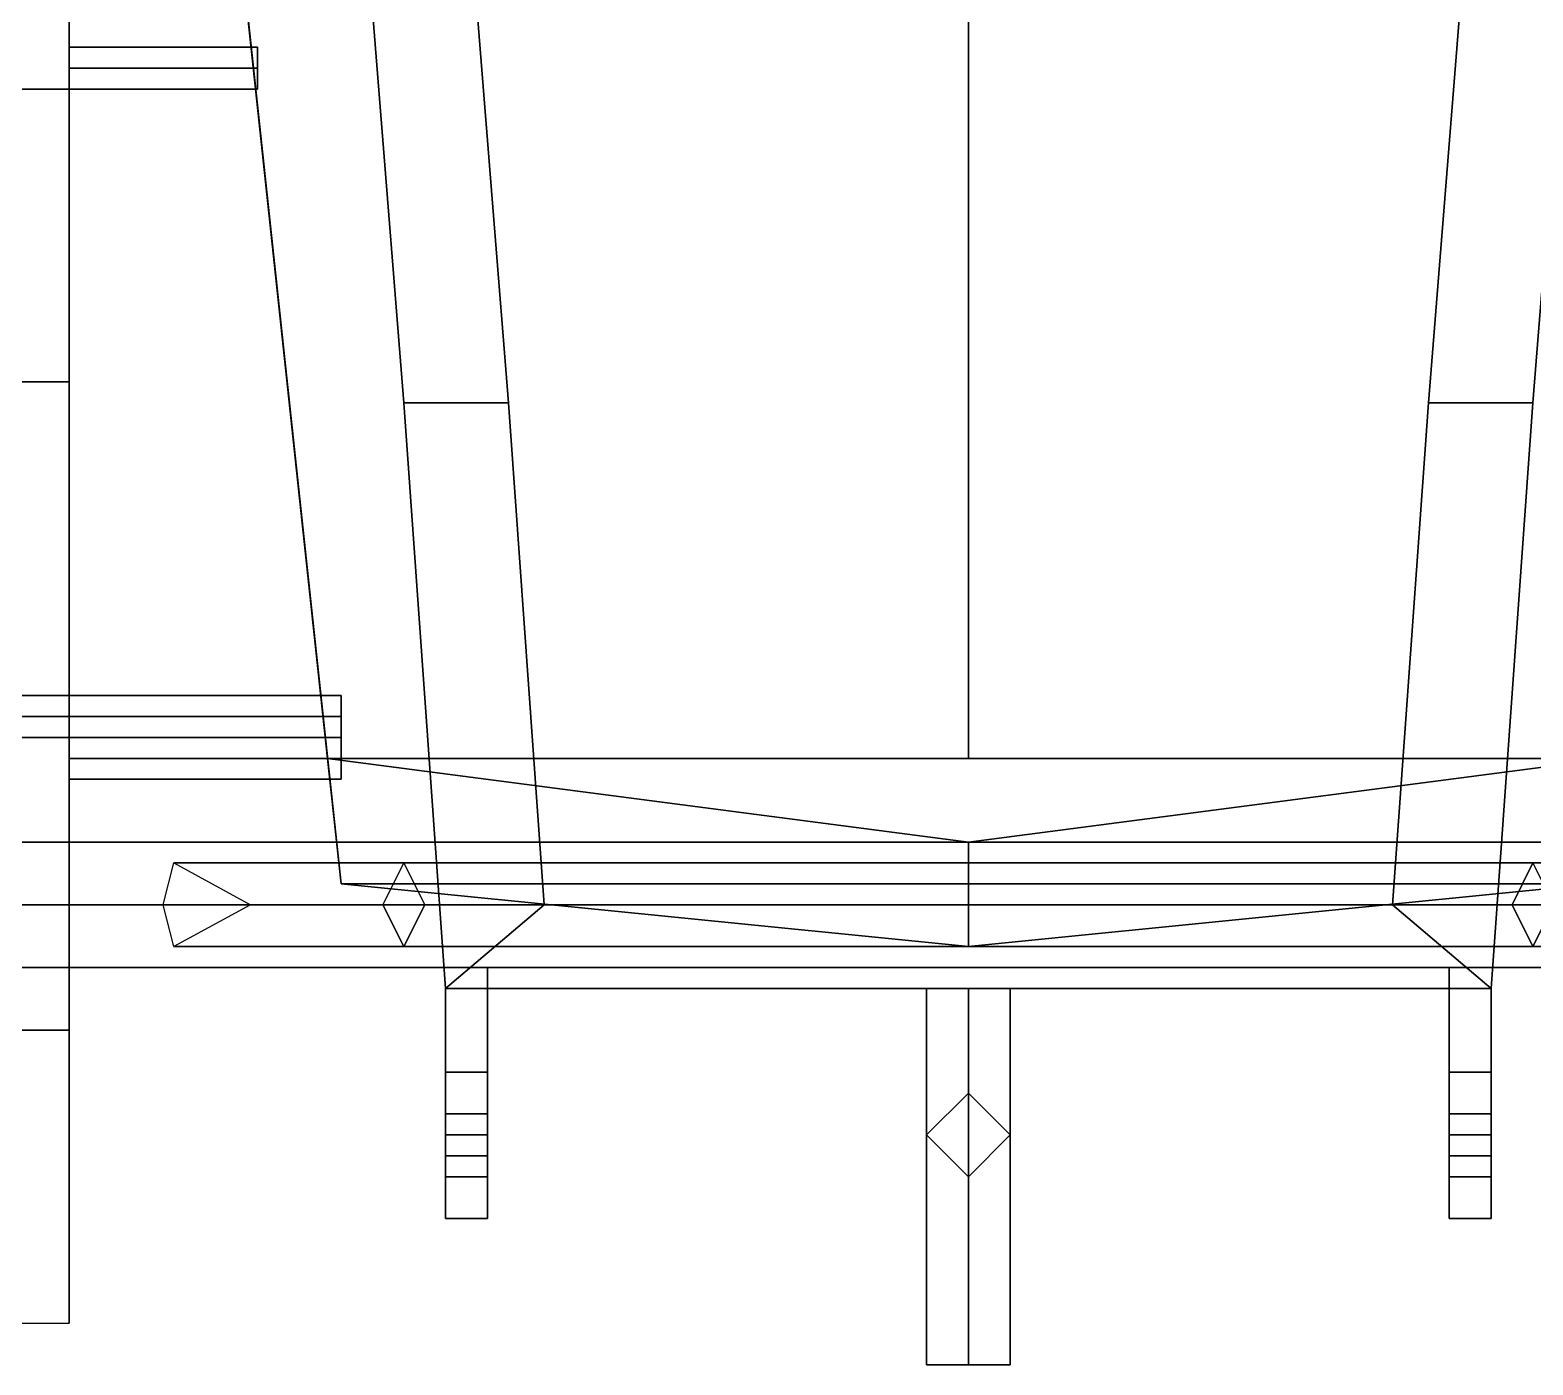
# Model space of a CAD drawing. Header units: millimetres. Extents: x -0.9 to 1, y -1.6 to 9.
# Drawn here: x -0.449 to 0.27, y -1.42 to -0.782 of the extents above; entities that cross this region are included whole.
import ezdxf

# ---------------------------------------------------------------- set-up
doc = ezdxf.new("R2010")
doc.units = ezdxf.units.MM
doc.layers.add('fenders', color=6, linetype='Continuous')
doc.layers.add('frame', color=5, linetype='Continuous')

msp = doc.modelspace()

# ---------------------------------------------------------------- linework, layer by layer
for points in [[(-0.5, 0.67, 0.6), (-0.3, -1.19, 0.56), (-0.3924731182795699, -0.3300000000000001, 0.66), (-0.4311827956989247, 0.02999999999999997, 0.66)], [(0.5, 0.67, 0.6), (0.3, -1.19, 0.56), (-0.3, -1.19, 0.56), (-0.5, 0.67, 0.6)], [(-0.4376344086021505, 0.09000000000000008, 1.12), (-0.3064516129032259, -1.13, 1.12), (-5.551115123125783e-17, -1.13, 1.13), (0, 0.15, 1.21)], [(-5.551115123125783e-17, -1.13, 1.13), (0.3064516129032258, -1.13, 1.12), (0.4376344086021505, 0.08999999999999997, 1.12), (0, 0.15, 1.21)], [(-0.4311827956989247, 0.02999999999999997, 0.96), (-0.3924731182795699, -0.33, 0.96), (-0.3064516129032259, -1.13, 1.12), (-0.4376344086021505, 0.09000000000000008, 1.12)], [(-0.3924731182795699, -0.33, 0.96), (-0.3924731182795699, -0.33, 0.66), (-0.3, -1.19, 0.56), (-0.3064516129032259, -1.13, 1.12)], [(-0.3064516129032259, -1.13, 1.12), (-0.3, -1.19, 0.56), (0, -1.22, 0.56), (0, -1.17, 1.12)], [(-0.3064516129032259, -1.13, 1.12), (0, -1.17, 1.12), (0.3064516129032258, -1.13, 1.12), (-0.3064516129032259, -1.13, 1.12)], [(-5.551115123125783e-17, -1.13, 1.13), (-0.3064516129032259, -1.13, 1.12), (0.3064516129032258, -1.13, 1.12), (-5.551115123125783e-17, -1.13, 1.13)], [(0, -1.17, 1.12), (0, -1.22, 0.56), (0.3, -1.19, 0.56), (0.3064516129032258, -1.13, 1.12)], [(-0.3, -1.19, 0.5599999999999999), (0.3, -1.19, 0.56), (0.3, -1.19, 0.5599999999999999), (0, -1.22, 0.56)]]:
    msp.add_3dface(points)
at = {"layer": 'fenders'}
for points in [[(-0.84, -0.6, 0.29), (-0.84, -0.81, 0.6299999999999999), (-0.4299999999999999, -0.81, 0.6299999999999999), (-0.4299999999999999, -0.6, 0.29)], [(-0.4299999999999999, -0.83, 0.6100000000000003), (-0.4299999999999999, -0.63, 0.2800000000000002), (-0.4299999999999999, -0.6, 0.29), (-0.4299999999999999, -0.81, 0.6299999999999999)], [(-0.34, -0.79, 0.59), (-0.34, -0.8, 0.58), (-0.4299999999999999, -0.8, 0.58), (-0.4299999999999999, -0.79, 0.59)], [(-0.34, -0.8, 0.6), (-0.34, -0.79, 0.59), (-0.4299999999999999, -0.79, 0.59), (-0.4299999999999999, -0.8, 0.6)], [(-0.34, -0.8, 0.58), (-0.34, -0.81, 0.59), (-0.4299999999999999, -0.81, 0.59), (-0.4299999999999999, -0.8, 0.58)], [(-0.34, -0.81, 0.59), (-0.34, -0.8, 0.6), (-0.4299999999999999, -0.8, 0.6), (-0.4299999999999999, -0.81, 0.59)], [(-0.84, -0.81, 0.6299999999999999), (-0.84, -0.9500000000000001, 0.7599999999999998), (-0.4299999999999999, -0.9500000000000001, 0.7599999999999998), (-0.4299999999999999, -0.81, 0.6299999999999999)], [(-0.4299999999999999, -0.97, 0.7300000000000004), (-0.4299999999999999, -0.8300000000000001, 0.6100000000000003), (-0.4299999999999999, -0.81, 0.6299999999999999), (-0.4299999999999999, -0.9500000000000001, 0.7599999999999998)], [(-0.84, -0.9500000000000001, 0.7599999999999998), (-0.84, -1.1, 0.8300000000000001), (-0.4299999999999999, -1.1, 0.8300000000000001), (-0.4299999999999999, -0.9500000000000001, 0.7599999999999998)], [(-0.4299999999999999, -1.1, 0.79), (-0.4299999999999999, -0.97, 0.7300000000000004), (-0.4299999999999999, -0.9500000000000001, 0.7599999999999998), (-0.4299999999999999, -1.1, 0.8300000000000001)], [(-0.84, -1.1, 0.8300000000000001), (-0.84, -1.26, 0.8300000000000001), (-0.4299999999999999, -1.26, 0.8300000000000001), (-0.4299999999999999, -1.1, 0.8300000000000001)], [(-0.3, -1.11, 0.99), (-0.3, -1.1, 0.98), (-0.54, -1.1, 0.8300000000000002), (-0.55, -1.11, 0.8300000000000002)], [(-0.3, -1.1, 0.98), (-0.3, -1.11, 0.97), (-0.53, -1.11, 0.8300000000000002), (-0.54, -1.1, 0.8300000000000002)], [(-0.4299999999999999, -1.26, 0.79), (-0.4299999999999999, -1.100000000000001, 0.79), (-0.4299999999999999, -1.100000000000001, 0.8300000000000001), (-0.4299999999999999, -1.26, 0.8300000000000001)], [(-0.3, -1.12, 0.98), (-0.3, -1.11, 0.99), (-0.55, -1.11, 0.8300000000000002), (-0.54, -1.12, 0.8300000000000002)], [(-0.3, -1.11, 0.97), (-0.3, -1.12, 0.98), (-0.54, -1.12, 0.8300000000000002), (-0.53, -1.11, 0.8300000000000002)], [(-0.3, -1.13, 0.8300000000000001), (-0.3, -1.12, 0.8200000000000001), (-0.4299999999999999, -1.12, 0.8200000000000001), (-0.4299999999999999, -1.13, 0.8300000000000001)], [(-0.3, -1.12, 0.8200000000000001), (-0.3, -1.13, 0.81), (-0.4299999999999999, -1.13, 0.81), (-0.4299999999999999, -1.12, 0.8200000000000001)], [(-0.3, -1.14, 0.8200000000000001), (-0.3, -1.13, 0.8300000000000001), (-0.4299999999999999, -1.13, 0.8300000000000001), (-0.4299999999999999, -1.14, 0.8200000000000001)], [(-0.3, -1.13, 0.81), (-0.3, -1.14, 0.8200000000000001), (-0.4299999999999999, -1.14, 0.8200000000000001), (-0.4299999999999999, -1.13, 0.81)], [(-0.84, -1.26, 0.8300000000000001), (-0.84, -1.4, 0.79), (-0.4299999999999999, -1.4, 0.79), (-0.4299999999999999, -1.26, 0.8300000000000001)], [(-0.4299999999999999, -1.39, 0.75), (-0.4299999999999999, -1.260000000000001, 0.79), (-0.4299999999999999, -1.260000000000001, 0.8300000000000001), (-0.4299999999999999, -1.4, 0.79)]]:
    msp.add_3dface(points, dxfattribs=at)
at = {"layer": 'frame'}
for points in [[(-0.37, 0.2899999999999987, 0.5900000000000003), (-0.27, -0.9600000000000009, 0.56), (-0.22, -0.9600000000000009, 0.56), (-0.32, 0.2899999999999987, 0.5900000000000003)], [(-0.37, 0.29, 0.4700000000000002), (-0.27, -0.96, 0.4500000000000002), (-0.27, -0.9600000000000009, 0.56), (-0.37, 0.2899999999999987, 0.5900000000000003)], [(-0.32, 0.29, 0.4700000000000002), (-0.22, -0.96, 0.4500000000000002), (-0.27, -0.96, 0.4500000000000002), (-0.37, 0.29, 0.4700000000000002)], [(-0.22, -0.9600000000000009, 0.56), (-0.22, -0.96, 0.4500000000000002), (-0.32, 0.29, 0.4700000000000002), (-0.32, 0.2899999999999987, 0.5900000000000003)], [(0.32, 0.29, 0.4700000000000002), (0.22, -0.96, 0.4500000000000002), (0.22, -0.96, 0.56), (0.32, 0.2899999999999987, 0.5900000000000003)], [(0.37, 0.29, 0.4700000000000002), (0.2700000000000001, -0.96, 0.4500000000000002), (0.22, -0.96, 0.4500000000000002), (0.32, 0.29, 0.4700000000000002)], [(0.32, 0.2899999999999987, 0.5900000000000003), (0.22, -0.96, 0.56), (0.2700000000000001, -0.96, 0.56), (0.37, 0.2899999999999987, 0.5900000000000003)], [(-0.27, -0.9600000000000009, 0.56), (-0.2499999999999999, -1.24, 0.56), (-0.2028571428571428, -1.2, 0.56), (-0.22, -0.9600000000000009, 0.56)], [(-0.27, -0.96, 0.4500000000000002), (-0.2499999999999999, -1.24, 0.5), (-0.2499999999999999, -1.24, 0.56), (-0.27, -0.9600000000000009, 0.56)], [(-0.22, -0.96, 0.4500000000000002), (-0.2028571428571428, -1.2, 0.4928571428571429), (-0.2499999999999999, -1.24, 0.5), (-0.27, -0.96, 0.4500000000000002)], [(-0.2028571428571428, -1.2, 0.56), (-0.2028571428571428, -1.2, 0.4928571428571429), (-0.22, -0.96, 0.4500000000000002), (-0.22, -0.9600000000000009, 0.56)], [(0.22, -0.9600000000000013, 0.56), (0.2028571428571429, -1.2, 0.56), (0.2500000000000001, -1.24, 0.56), (0.27, -0.9600000000000013, 0.56)], [(0.22, -0.96, 0.4500000000000002), (0.2028571428571429, -1.2, 0.4928571428571429), (0.2028571428571429, -1.2, 0.56), (0.22, -0.9600000000000013, 0.56)], [(0.27, -0.96, 0.4500000000000002), (0.2500000000000001, -1.24, 0.5), (0.2028571428571429, -1.2, 0.4928571428571429), (0.22, -0.96, 0.4500000000000002)], [(0.2500000000000001, -1.24, 0.56), (0.2500000000000001, -1.24, 0.5), (0.27, -0.96, 0.4500000000000002), (0.27, -0.9600000000000013, 0.56)], [(0.46, -1.2, 0.359999999999999), (0.49, -1.17, 0.3299999999999996), (-0.49, -1.17, 0.3299999999999996), (-0.46, -1.2, 0.359999999999999)], [(0.49, -1.17, 0.3299999999999996), (0.46, -1.2, 0.3000000000000003), (-0.46, -1.2, 0.3000000000000003), (-0.49, -1.17, 0.3299999999999996)], [(-0.27, -1.18, 0.1800000000000002), (-0.28, -1.2, 0.1600000000000006), (-0.3849999999999998, -1.2, 0.3000000000000003), (-0.3799999999999999, -1.18, 0.3199999999999998)], [(-0.26, -1.2, 0.1999999999999997), (-0.27, -1.18, 0.1800000000000002), (-0.3799999999999999, -1.18, 0.3199999999999998), (-0.3433333333333339, -1.2, 0.3000000000000003)], [(0.27, -1.18, 0.1800000000000002), (0.28, -1.2, 0.1600000000000006), (-0.28, -1.2, 0.1600000000000006), (-0.27, -1.18, 0.1800000000000002)], [(0.26, -1.2, 0.1999999999999997), (0.27, -1.18, 0.1800000000000002), (-0.27, -1.18, 0.1800000000000002), (-0.26, -1.2, 0.1999999999999997)], [(0.27, -1.18, 0.1800000000000002), (0.26, -1.2, 0.1999999999999997), (0.3433333333333339, -1.2, 0.3000000000000003), (0.3799999999999999, -1.18, 0.3199999999999998)], [(0.28, -1.2, 0.1600000000000006), (0.27, -1.18, 0.1800000000000002), (0.3799999999999999, -1.18, 0.3199999999999998), (0.3849999999999998, -1.2, 0.3000000000000003)], [(0.49, -1.23, 0.3299999999999996), (0.46, -1.2, 0.359999999999999), (-0.46, -1.2, 0.359999999999999), (-0.49, -1.23, 0.3299999999999996)], [(0.46, -1.2, 0.3000000000000003), (0.49, -1.23, 0.3299999999999996), (-0.49, -1.23, 0.3299999999999996), (-0.46, -1.2, 0.3000000000000003)], [(-0.28, -1.2, 0.1600000000000006), (-0.27, -1.22, 0.1800000000000002), (-0.3799999999999999, -1.22, 0.3199999999999998), (-0.3849999999999998, -1.2, 0.3000000000000003)], [(-0.27, -1.22, 0.1800000000000002), (-0.26, -1.2, 0.1999999999999997), (-0.3433333333333339, -1.2, 0.3000000000000003), (-0.3799999999999999, -1.22, 0.3199999999999998)], [(0.28, -1.2, 0.1600000000000006), (0.27, -1.22, 0.1800000000000002), (-0.27, -1.22, 0.1800000000000002), (-0.28, -1.2, 0.1600000000000006)], [(0.27, -1.22, 0.1800000000000002), (0.26, -1.2, 0.1999999999999997), (-0.26, -1.2, 0.1999999999999997), (-0.27, -1.22, 0.1800000000000002)], [(-0.2028571428571428, -1.2, 0.56), (-0.2499999999999999, -1.24, 0.56), (0.2500000000000001, -1.24, 0.56), (0.2028571428571429, -1.2, 0.56)], [(-0.2499999999999999, -1.24, 0.5), (-0.2028571428571428, -1.2, 0.4928571428571429), (0.2028571428571429, -1.2, 0.4928571428571429), (0.2500000000000001, -1.24, 0.5)], [(-0.2028571428571428, -1.2, 0.4928571428571429), (-0.2028571428571428, -1.2, 0.56), (0.2028571428571429, -1.2, 0.56), (0.2028571428571429, -1.2, 0.4928571428571429)], [(0.26, -1.2, 0.1999999999999997), (0.27, -1.22, 0.1800000000000002), (0.3799999999999999, -1.22, 0.3199999999999998), (0.3433333333333339, -1.2, 0.3000000000000003)], [(0.27, -1.22, 0.1800000000000002), (0.28, -1.2, 0.1600000000000006), (0.3849999999999998, -1.2, 0.3000000000000003), (0.3799999999999999, -1.22, 0.3199999999999998)], [(-0.23, -1.23, 0.25), (-0.23, -1.240000000000001, 0.25), (-0.23, -1.240000000000001, 0.4999999999999996), (-0.23, -1.23, 0.4999999999999996)], [(0.23, -1.23, 0.4999999999999996), (0.23, -1.23, 0.25), (-0.23, -1.23, 0.25), (-0.23, -1.23, 0.4999999999999996)], [(0.23, -1.23, 0.25), (0.23, -1.240000000000001, 0.25), (-0.23, -1.240000000000001, 0.25), (-0.23, -1.23, 0.25)], [(0.23, -1.240000000000001, 0.4999999999999996), (0.23, -1.240000000000001, 0.25), (0.23, -1.23, 0.25), (0.23, -1.23, 0.4999999999999996)], [(-0.2499999999999999, -1.24, 0.56), (-0.2499999999999999, -1.24, 0.5), (0.2500000000000001, -1.24, 0.5), (0.2500000000000001, -1.24, 0.56)], [(-0.2500000000000002, -1.28, 0.5500000000000003), (-0.2500000000000002, -1.24, 0.5500000000000003), (-0.2500000000000002, -1.24, 0.52), (-0.2500000000000002, -1.28, 0.52)], [(-0.2300000000000002, -1.28, 0.5500000000000003), (-0.2299999999999812, -1.239999999999978, 0.5499999999999998), (-0.2500000000000002, -1.24, 0.5500000000000003), (-0.2500000000000002, -1.28, 0.5500000000000003)], [(-0.2500000000000002, -1.28, 0.52), (-0.2500000000000002, -1.24, 0.52), (-0.2299999999999812, -1.239999999999977, 0.5200000000000018), (-0.2300000000000003, -1.279999999999998, 0.5200000000000022)], [(-0.2300000000000002, -1.28, 0.52), (-0.2300000000000003, -1.239999999999998, 0.52), (-0.2299999999999812, -1.239999999999978, 0.5499999999999998), (-0.2300000000000002, -1.28, 0.5500000000000003)], [(-0.23, -1.240000000000001, 0.4999999999999996), (-0.23, -1.240000000000001, 0.25), (0.23, -1.240000000000001, 0.25), (0.23, -1.240000000000001, 0.4999999999999996)], [(1.224606353822377e-18, -1.24, 0.55), (-0.02, -1.24, 0.53), (-0.02, -1.31, 0.53), (1.224606353822377e-18, -1.33, 0.55)], [(-0.02, -1.24, 0.53), (-3.673819061467132e-18, -1.24, 0.51), (-3.673819061467132e-18, -1.29, 0.51), (-0.02, -1.31, 0.53)], [(0.02, -1.24, 0.53), (1.224606353822377e-18, -1.24, 0.55), (1.224606353822377e-18, -1.33, 0.55), (0.02, -1.31, 0.53)], [(-3.673819061467132e-18, -1.24, 0.51), (0.02, -1.24, 0.53), (0.02, -1.31, 0.53), (-3.673819061467132e-18, -1.29, 0.51)], [(0.2299999999999998, -1.28, 0.52), (0.2299999999999998, -1.24, 0.52), (0.2500000000000188, -1.239999999999977, 0.5200000000000018), (0.2499999999999997, -1.279999999999998, 0.5200000000000022)], [(0.2499999999999998, -1.28, 0.5500000000000003), (0.2500000000000188, -1.239999999999978, 0.5499999999999998), (0.2299999999999998, -1.24, 0.5500000000000003), (0.2299999999999998, -1.28, 0.5500000000000003)], [(0.2299999999999998, -1.28, 0.5500000000000003), (0.2299999999999998, -1.24, 0.5500000000000003), (0.2299999999999998, -1.24, 0.52), (0.2299999999999998, -1.28, 0.52)], [(0.2499999999999998, -1.28, 0.52), (0.2499999999999997, -1.239999999999998, 0.52), (0.2500000000000188, -1.239999999999978, 0.5499999999999998), (0.2499999999999998, -1.28, 0.5500000000000003)], [(-0.2500000000000002, -1.31, 0.5100000000000002), (-0.2500000000000002, -1.28, 0.5500000000000003), (-0.2500000000000002, -1.28, 0.52), (-0.2500000000000002, -1.3, 0.4900000000000002)], [(-0.2500000000000002, -1.3, 0.4900000000000002), (-0.2500000000000002, -1.28, 0.52), (-0.2299999999999812, -1.279999999999977, 0.5200000000000018), (-0.2300000000000003, -1.3, 0.4900000000000002)], [(-0.2300000000000002, -1.31, 0.5100000000000002), (-0.2299999999999812, -1.279999999999978, 0.5499999999999998), (-0.2500000000000002, -1.28, 0.5500000000000003), (-0.2500000000000002, -1.31, 0.5100000000000002)], [(-0.2300000000000002, -1.3, 0.4900000000000002), (-0.2300000000000003, -1.279999999999998, 0.52), (-0.2299999999999812, -1.279999999999978, 0.5499999999999998), (-0.2300000000000002, -1.31, 0.5100000000000002)], [(0.2499999999999998, -1.31, 0.5100000000000002), (0.2500000000000188, -1.279999999999978, 0.5499999999999998), (0.2299999999999998, -1.28, 0.5500000000000003), (0.2299999999999998, -1.31, 0.5100000000000002)], [(0.2299999999999998, -1.3, 0.4900000000000002), (0.2299999999999998, -1.28, 0.52), (0.2500000000000188, -1.279999999999977, 0.5200000000000018), (0.2499999999999997, -1.3, 0.4900000000000002)], [(0.2299999999999998, -1.31, 0.5100000000000002), (0.2299999999999998, -1.28, 0.5500000000000003), (0.2299999999999998, -1.28, 0.52), (0.2299999999999998, -1.3, 0.4900000000000002)], [(0.2499999999999998, -1.3, 0.4900000000000002), (0.2499999999999997, -1.279999999999998, 0.52), (0.2500000000000188, -1.279999999999978, 0.5499999999999998), (0.2499999999999998, -1.31, 0.5100000000000002)], [(-0.02, -1.31, 0.38), (-3.673819061467132e-18, -1.29, 0.36), (-3.673819061467132e-18, -1.42, 0.36), (-0.02, -1.42, 0.38)], [(1.224606353822377e-18, -1.29, 0.36), (-0.02, -1.31, 0.38), (-0.02, -1.31, 0.53), (1.224606353822377e-18, -1.29, 0.5099999999999998)], [(-3.673819061467132e-18, -1.29, 0.36), (0.02, -1.31, 0.38), (0.02, -1.42, 0.38), (-3.673819061467132e-18, -1.42, 0.36)], [(0.02, -1.31, 0.38), (1.224606353822377e-18, -1.29, 0.36), (1.224606353822377e-18, -1.29, 0.5099999999999998), (0.02, -1.31, 0.53)], [(-0.2500000000000002, -1.32, 0.5100000000000002), (-0.2500000000000002, -1.31, 0.5100000000000002), (-0.2500000000000002, -1.3, 0.4900000000000002), (-0.2500000000000002, -1.33, 0.4900000000000002)], [(-0.2500000000000002, -1.33, 0.4900000000000002), (-0.2500000000000002, -1.3, 0.4900000000000002), (-0.2300000000000002, -1.3, 0.4900000000000002), (-0.2300000000000002, -1.33, 0.4900000000000002)], [(-0.2300000000000002, -1.33, 0.4900000000000002), (-0.2300000000000003, -1.3, 0.4900000000000002), (-0.2299999999999812, -1.309999999999978, 0.5100000000000002), (-0.2300000000000002, -1.32, 0.5100000000000002)], [(0.2299999999999998, -1.33, 0.4900000000000002), (0.2299999999999998, -1.3, 0.4900000000000002), (0.2499999999999998, -1.3, 0.4900000000000002), (0.2499999999999998, -1.33, 0.4900000000000002)], [(0.2299999999999998, -1.32, 0.5100000000000002), (0.2299999999999998, -1.31, 0.5100000000000002), (0.2299999999999998, -1.3, 0.4900000000000002), (0.2299999999999998, -1.33, 0.4900000000000002)], [(0.2499999999999998, -1.33, 0.4900000000000002), (0.2499999999999997, -1.3, 0.4900000000000002), (0.2500000000000188, -1.309999999999978, 0.5100000000000002), (0.2499999999999998, -1.32, 0.5100000000000002)], [(-0.2300000000000002, -1.35, 0.5400000000000005), (-0.2300000000000002, -1.31, 0.5700000000000007), (-0.2500000000000002, -1.31, 0.5700000000000007), (-0.2500000000000002, -1.35, 0.5400000000000005)], [(-0.2300000000000002, -1.31, 0.5700000000000007), (-0.2300000000000002, -1.31, 0.5500000000000007), (-0.2500000000000002, -1.31, 0.5500000000000007), (-0.2500000000000002, -1.31, 0.5700000000000007)], [(-0.2500000000000002, -1.31, 0.5500000000000007), (-0.2500000000000002, -1.33, 0.5300000000000007), (-0.2500000000000002, -1.35, 0.5400000000000005), (-0.2500000000000002, -1.31, 0.5700000000000003)], [(-0.2300000000000002, -1.32, 0.5100000000000002), (-0.2299999999999812, -1.309999999999978, 0.5099999999999998), (-0.2500000000000002, -1.31, 0.5100000000000002), (-0.2500000000000002, -1.32, 0.5100000000000002)], [(-0.2300000000000002, -1.31, 0.5500000000000012), (-0.2299999999999812, -1.33, 0.5300000000000007), (-0.2500000000000002, -1.33, 0.5300000000000007), (-0.2500000000000002, -1.31, 0.5500000000000012)], [(-0.2300000000000002, -1.31, 0.5700000000000003), (-0.2300000000000003, -1.35, 0.5400000000000005), (-0.2299999999999812, -1.33, 0.5300000000000007), (-0.2300000000000002, -1.31, 0.5500000000000007)], [(1.224606353822377e-18, -1.33, 0.4), (-0.02, -1.31, 0.38), (-0.02, -1.42, 0.38), (1.224606353822377e-18, -1.42, 0.4)], [(-0.02, -1.31, 0.38), (-3.673819061467132e-18, -1.33, 0.4), (-3.673819061467132e-18, -1.33, 0.55), (-0.02, -1.31, 0.53)], [(0.02, -1.31, 0.38), (1.224606353822377e-18, -1.33, 0.4), (1.224606353822377e-18, -1.42, 0.4), (0.02, -1.42, 0.38)], [(-3.673819061467132e-18, -1.33, 0.4), (0.02, -1.31, 0.38), (0.02, -1.31, 0.53), (-3.673819061467132e-18, -1.33, 0.55)], [(0.2299999999999998, -1.31, 0.5500000000000007), (0.2299999999999998, -1.33, 0.5300000000000007), (0.2299999999999998, -1.35, 0.5400000000000005), (0.2299999999999998, -1.31, 0.5700000000000003)], [(0.2499999999999998, -1.31, 0.5700000000000007), (0.2499999999999998, -1.31, 0.5500000000000007), (0.2299999999999998, -1.31, 0.5500000000000007), (0.2299999999999998, -1.31, 0.5700000000000007)], [(0.2499999999999998, -1.35, 0.5400000000000005), (0.2499999999999998, -1.31, 0.5700000000000007), (0.2299999999999998, -1.31, 0.5700000000000007), (0.2299999999999998, -1.35, 0.5400000000000005)], [(0.2499999999999998, -1.31, 0.5500000000000012), (0.2500000000000188, -1.33, 0.5300000000000007), (0.2299999999999998, -1.33, 0.5300000000000007), (0.2299999999999998, -1.31, 0.5500000000000012)], [(0.2499999999999998, -1.32, 0.5100000000000002), (0.2500000000000188, -1.309999999999978, 0.5099999999999998), (0.2299999999999998, -1.31, 0.5100000000000002), (0.2299999999999998, -1.32, 0.5100000000000002)], [(0.2499999999999998, -1.31, 0.5700000000000003), (0.2499999999999997, -1.35, 0.5400000000000005), (0.2500000000000188, -1.33, 0.5300000000000007), (0.2499999999999998, -1.31, 0.5500000000000007)], [(-0.2299999999999812, -1.33, 0.52), (-0.2300000000000002, -1.32, 0.5100000000000002), (-0.2500000000000002, -1.32, 0.5100000000000002), (-0.2500000000000002, -1.33, 0.52)], [(-0.2500000000000002, -1.33, 0.52), (-0.2500000000000002, -1.32, 0.5100000000000002), (-0.2500000000000002, -1.33, 0.4900000000000002), (-0.2500000000000002, -1.35, 0.5100000000000002)], [(-0.2300000000000002, -1.35, 0.5100000000000002), (-0.2300000000000003, -1.33, 0.4900000000000002), (-0.2299999999999812, -1.319999999999978, 0.5100000000000002), (-0.2300000000000002, -1.33, 0.52)], [(0.2299999999999998, -1.33, 0.52), (0.2299999999999998, -1.32, 0.5100000000000002), (0.2299999999999998, -1.33, 0.4900000000000002), (0.2299999999999998, -1.35, 0.5100000000000002)], [(0.2500000000000188, -1.33, 0.52), (0.2499999999999998, -1.32, 0.5100000000000002), (0.2299999999999998, -1.32, 0.5100000000000002), (0.2299999999999998, -1.33, 0.52)], [(0.2499999999999998, -1.35, 0.5100000000000002), (0.2499999999999997, -1.33, 0.4900000000000002), (0.2500000000000188, -1.319999999999978, 0.5100000000000002), (0.2499999999999998, -1.33, 0.52)], [(-0.2300000000000002, -1.33, 0.5300000000000002), (-0.2300000000000002, -1.33, 0.52), (-0.2500000000000002, -1.33, 0.52), (-0.2500000000000002, -1.33, 0.5300000000000002)], [(-0.2500000000000002, -1.35, 0.5100000000000002), (-0.2500000000000002, -1.33, 0.4900000000000002), (-0.2300000000000003, -1.33, 0.4900000000000002), (-0.2300000000000002, -1.35, 0.5100000000000002)], [(-0.2500000000000002, -1.33, 0.5300000000000002), (-0.2500000000000002, -1.33, 0.52), (-0.2500000000000002, -1.35, 0.5100000000000002), (-0.2500000000000002, -1.35, 0.54)], [(-0.2300000000000002, -1.35, 0.54), (-0.2300000000000003, -1.35, 0.5100000000000002), (-0.2299999999999812, -1.33, 0.52), (-0.2300000000000002, -1.33, 0.5300000000000002)], [(0.2299999999999998, -1.33, 0.5300000000000002), (0.2299999999999998, -1.33, 0.52), (0.2299999999999998, -1.35, 0.5100000000000002), (0.2299999999999998, -1.35, 0.54)], [(0.2299999999999998, -1.35, 0.5100000000000002), (0.2299999999999998, -1.33, 0.4900000000000002), (0.2499999999999997, -1.33, 0.4900000000000002), (0.2499999999999998, -1.35, 0.5100000000000002)], [(0.2499999999999998, -1.33, 0.5300000000000002), (0.2499999999999998, -1.33, 0.52), (0.2299999999999998, -1.33, 0.52), (0.2299999999999998, -1.33, 0.5300000000000002)], [(0.2499999999999998, -1.35, 0.54), (0.2499999999999997, -1.35, 0.5100000000000002), (0.2500000000000188, -1.33, 0.52), (0.2499999999999998, -1.33, 0.5300000000000002)], [(-0.2500000000000002, -1.35, 0.54), (-0.2500000000000002, -1.35, 0.5100000000000002), (-0.2300000000000003, -1.35, 0.5100000000000002), (-0.2300000000000002, -1.35, 0.54)], [(0.2299999999999998, -1.35, 0.54), (0.2299999999999998, -1.35, 0.5100000000000002), (0.2499999999999997, -1.35, 0.5100000000000002), (0.2499999999999998, -1.35, 0.54)], [(0.02, -1.42, 0.3799999999999999), (1.224606353822377e-18, -1.42, 0.3999999999999999), (-0.02, -1.42, 0.38), (0, -1.42, 0.3600000000000003)]]:
    msp.add_3dface(points, dxfattribs=at)

doc.saveas('drawing.dxf')
